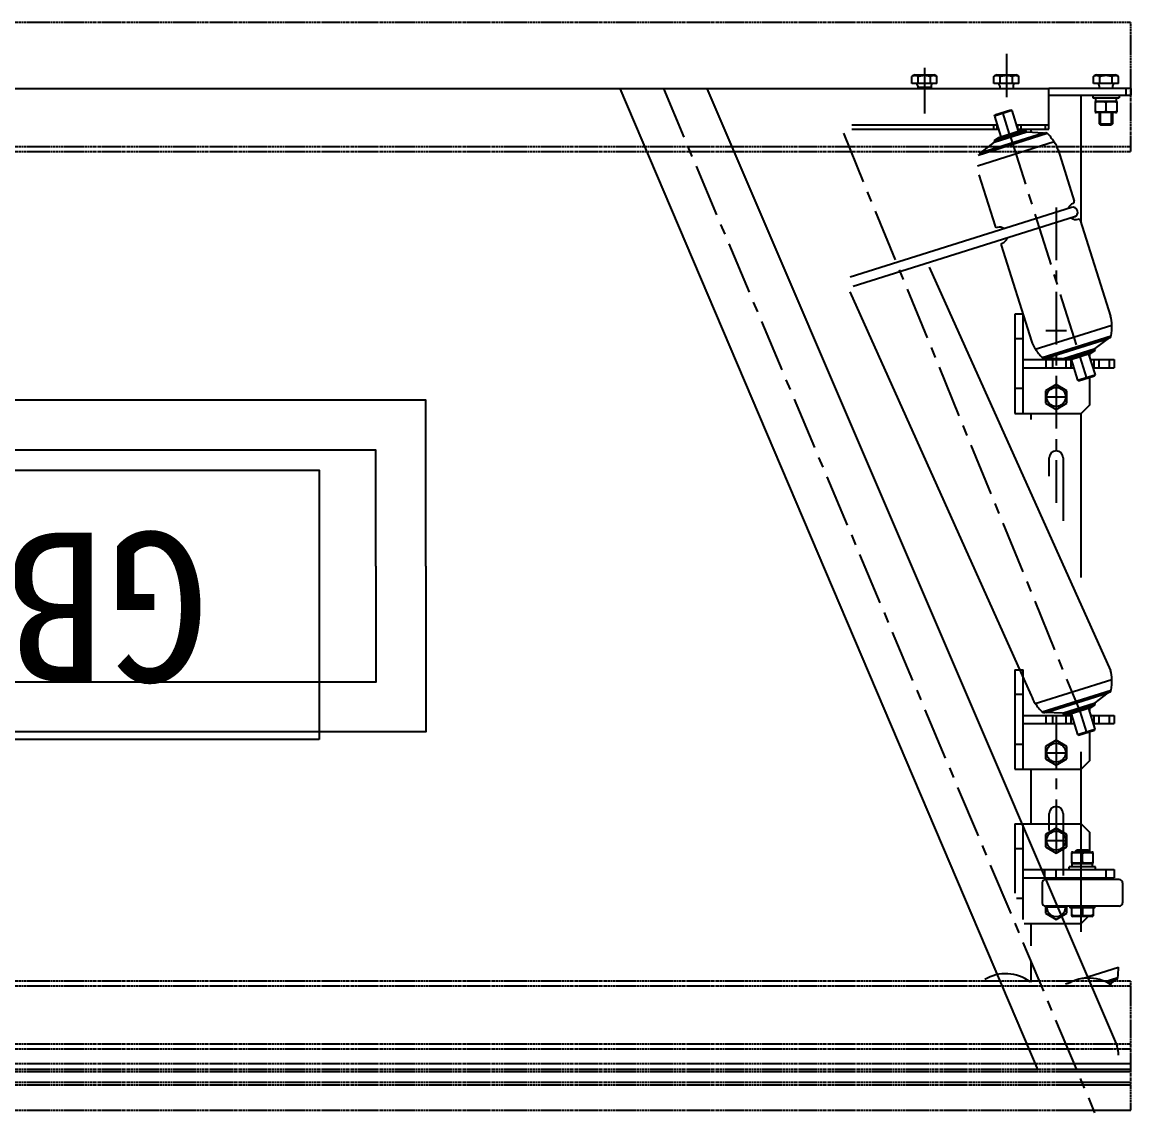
# Model space of a CAD drawing. Header units: millimetres. Extents: x 2509 to 128734, y 2492 to 91667.
# Drawn here: x 41755 to 42423, y 73228 to 73886 of the extents above; entities that cross this region are included whole.
import ezdxf

# ---------------------------------------------------------------- set-up
doc = ezdxf.new("R2010")
doc.units = ezdxf.units.MM
doc.linetypes.add('CENTER', pattern=[50.8, 31.75, -6.35, 6.35, -6.35])
doc.linetypes.add('PHANTOM', pattern=[2.5, 1.25, -0.25, 0.25, -0.25, 0.25, -0.25])
for name, color, linetype in [('DEFAULT_3', 7, 'PHANTOM'), ('GA-02_DXF_CONTINUOUS_LINE', 7, 'Continuous'), ('GB-T6728-200DXF_CONTINUOUS_LINE', 7, 'Continuous'), ('GB_5783_BOLT_M8_25_DXF_AXIS', 7, 'Continuous'), ('GB_5783_BOLTDXF_CONTINUOUS_LINE', 7, 'Continuous'), ('GB_6170_NUT_DXF_CONTINUOUS_LINE', 7, 'Continuous'), ('GB_93_GROWERDXF_CONTINUOUS_LINE', 7, 'Continuous'), ('GB_97X_FLAT_DXF_CONTINUOUS_LINE', 7, 'Continuous'), ('HEX_SHAFT_01DXF_CONTINUOUS_LINE', 7, 'Continuous'), ('HEX_SHAFT_05DXF_CONTINUOUS_LINE', 7, 'Continuous'), ('KGA12F2220E-DXF_CONTINUOUS_LINE', 7, 'Continuous'), ('KGA12J2018E-00-00-00-01DXF_AXIS', 7, 'Continuous'), ('KGA12J2018E-01-00-00-00DXF_AXIS', 7, 'Continuous'), ('KGA12J2018E-DXF_CONTINUOUS_LINE', 7, 'Continuous'), ('NA1-01160_DXF_AXIS', 7, 'Continuous'), ('NA1-01160_DXF_CONTINUOUS_LINE', 7, 'Continuous'), ('NA2-04490_DXF_AXIS', 7, 'Continuous'), ('NA2-04490_DXF_CONTINUOUS_LINE', 7, 'Continuous'), ('NA2-07950_DXF_CONTINUOUS_LINE', 7, 'Continuous'), ('NA2-07950A_DXF_AXIS', 7, 'Continuous'), ('ODAI_DXF_CONTINUOUS_LINE', 7, 'Continuous'), ('TY-HCLJB-01_DXF_CONTINUOUS_LINE', 7, 'Continuous'), ('X5-01_DXF_CONTINUOUS_LINE', 7, 'Continuous'), ('X5-02_DXF_CONTINUOUS_LINE', 7, 'Continuous'), ('规划设计-方案设计-文字标识', 255, 'Continuous'), ('规划设计-立库系统-编码', 255, 'Continuous')]:
    doc.layers.add(name, color=color, linetype=linetype)
doc.styles.add('宋体', font='', dxfattribs={"width": 0.8, "height": 4})
doc.styles.get('宋体').set_extended_font_data('SimSun')

# ---------------------------------------------------------------- blocks, each defined once
blk = doc.blocks.new('*U158')
at = {"color": 5}
blk.add_lwpolyline([(22725.23, 4389.11), (23239.93, 4389.11), (23239.93, 4226.88), (22725.23, 4226.88)], close=True, dxfattribs=at)
at = {"layer": 'DEFAULT_3', "color": 0, "linetype": 'PHANTOM'}
for p, q in [((22276.84, 4612.64), (22235.94, 4612.64)), ((22235.94, 4612.64), (22235.94, 4597.39)), ((22276.84, 4597.39), (22235.94, 4597.39)), ((22235.94, 4597.09), (22235.94, 4534.64)), ((22276.84, 4595.89), (22235.94, 4595.89)), ((22276.84, 4589.39), (22235.94, 4589.39)), ((22276.84, 4587.89), (22235.94, 4587.89)), ((22276.84, 4584.64), (22235.94, 4584.64)), ((22239.61, 4575.64), (22235.94, 4575.64)), ((22235.94, 4034.64), (22235.94, 4031.64)), ((24035.94, 4034.64), (22235.94, 4034.64)), ((22235.94, 4031.64), (22235.94, 3956.64)), ((24035.94, 4031.64), (22235.94, 4031.64)), ((24035.94, 3956.64), (22235.94, 3956.64))]:
    blk.add_line(p, q, dxfattribs=at)
at = {"layer": 'DEFAULT_3', "color": 8, "linetype": 'PHANTOM'}
for p, q in [((24035.94, 4612.64), (22235.94, 4612.64)), ((24035.94, 4597.39), (22235.94, 4597.39)), ((24035.94, 4595.89), (22235.94, 4595.89)), ((24035.94, 4589.39), (22235.94, 4589.39)), ((24035.94, 4587.89), (22235.94, 4587.89)), ((24035.94, 4584.64), (22235.94, 4584.64)), ((24035.94, 4575.64), (22235.94, 4575.64)), ((24035.94, 4572.64), (22235.94, 4572.64)), ((24035.94, 4537.64), (22235.94, 4537.64)), ((24035.94, 4534.64), (22235.94, 4534.64))]:
    blk.add_line(p, q, dxfattribs=at)
at = {"layer": 'GA-02_DXF_CONTINUOUS_LINE', "color": 0, "linetype": 'Continuous'}
for p, q in [((22257.84, 4490.64), (22257.64, 4490.44)), ((22257.64, 4489.84), (22257.64, 4490.44)), ((22257.64, 4490.44), (22272.64, 4490.44)), ((22257.84, 4490.64), (22258.64, 4490.64)), ((22259.02, 4490.64), (22264.76, 4490.64)), ((22265.52, 4490.64), (22271.26, 4490.64)), ((22271.64, 4490.64), (22272.44, 4490.64)), ((22272.44, 4490.64), (22272.64, 4490.44)), ((22272.64, 4489.84), (22272.64, 4490.44)), ((22240.89, 4475.64), (22240.89, 4487.64)), ((22242.89, 4489.64), (22287.39, 4489.64)), ((22257.64, 4489.84), (22257.44, 4489.64)), ((22272.64, 4489.84), (22257.64, 4489.84)), ((22272.64, 4489.84), (22272.84, 4489.64)), ((22289.39, 4475.64), (22289.39, 4487.64)), ((22242.89, 4473.64), (22287.39, 4473.64)), ((22257.64, 4473.44), (22257.44, 4473.64)), ((22257.64, 4472.84), (22257.64, 4473.44)), ((22272.64, 4473.44), (22257.64, 4473.44)), ((22257.84, 4472.64), (22257.64, 4472.84)), ((22257.64, 4472.84), (22272.64, 4472.84)), ((22272.44, 4472.64), (22272.64, 4472.84)), ((22272.64, 4473.44), (22272.84, 4473.64)), ((22272.64, 4472.84), (22272.64, 4473.44))]:
    blk.add_line(p, q, dxfattribs=at)
for centre, radius, start, end in [((22261.44, 4557.3), 24.25, 232.58185, 301.43359), ((22311.37, 4554.68), 24.25, 232.58185, 301.43359), ((22242.89, 4487.64), 2, 90, 180), ((22287.39, 4487.64), 2, 0, 90), ((22242.89, 4475.64), 2, 180, 270), ((22287.39, 4475.64), 2, 270, 0)]:
    blk.add_arc(centre, radius, start, end, dxfattribs=at)
at = {"layer": 'GB-T6728-200DXF_CONTINUOUS_LINE', "color": 0, "linetype": 'Continuous'}
for p, q in [((22295.94, 4535.46), (22295.94, 4523.38)), ((22295.94, 4513.54), (22295.94, 4500.14)), ((22265.94, 4505.23), (22265.94, 4396.64)), ((22276.69, 4433.89), (22276.69, 4471.12)), ((22285.19, 4444.15), (22285.19, 4433.89)), ((22265.94, 4440.14), (22265.94, 4407.14)), ((22295.94, 4440.14), (22295.94, 4407.14)), ((22265.94, 4291.43), (22265.94, 4192.64)), ((22276.69, 4219.39), (22276.69, 4257.32)), ((22285.19, 4230.35), (22285.19, 4219.39)), ((22295.94, 4196.24), (22295.94, 4192.64)), ((22265.94, 4077.63), (22265.94, 4000.64)), ((22295.94, 4022.96), (22295.94, 4021.14)), ((22285.35, 4000.64), (22268.41, 4000.64))]:
    blk.add_line(p, q, dxfattribs=at)
for centre in [(22280.94, 4433.89), (22280.94, 4219.39)]:
    blk.add_arc(centre, 4.25, 180, 0, dxfattribs=at)
at = {"layer": 'GB_5783_BOLT_M8_25_DXF_AXIS', "color": 0, "linetype": 'CENTER'}
blk.add_line((22310.94, 3975.84), (22310.94, 4001.87), dxfattribs=at)
at = {"layer": 'GB_5783_BOLTDXF_CONTINUOUS_LINE', "color": 0, "linetype": 'Continuous'}
for p, q in [((22280.94, 4497.65), (22274.44, 4493.9)), ((22287.44, 4493.9), (22280.94, 4497.65)), ((22258.64, 4490.64), (22258.64, 4495.6)), ((22259.02, 4490.64), (22258.64, 4490.64)), ((22259.41, 4495.94), (22270.88, 4495.94)), ((22265.52, 4490.64), (22264.76, 4490.64)), ((22265.14, 4490.64), (22265.14, 4494.92)), ((22271.64, 4490.64), (22271.26, 4490.64)), ((22271.64, 4490.64), (22271.64, 4495.6)), ((22274.44, 4493.9), (22274.44, 4489.64)), ((22287.44, 4489.64), (22287.44, 4493.9)), ((22261.14, 4457.14), (22261.14, 4456.32)), ((22261.82, 4455.64), (22261.82, 4457.14)), ((22268.46, 4455.64), (22268.46, 4457.14)), ((22269.14, 4457.14), (22269.14, 4456.32)), ((22280.94, 4457.65), (22274.44, 4453.9)), ((22287.44, 4453.9), (22280.94, 4457.65)), ((22261.14, 4456.32), (22261.82, 4455.64)), ((22269.14, 4456.32), (22261.14, 4456.32)), ((22268.46, 4455.64), (22261.82, 4455.64)), ((22268.46, 4455.64), (22261.82, 4455.64)), ((22269.14, 4456.32), (22268.46, 4455.64)), ((22274.44, 4453.9), (22274.44, 4446.39)), ((22287.44, 4446.39), (22287.44, 4453.9)), ((22274.44, 4446.39), (22280.94, 4442.64)), ((22280.94, 4442.64), (22287.44, 4446.39)), ((22280.94, 4404.65), (22274.44, 4400.9)), ((22287.44, 4400.9), (22280.94, 4404.65)), ((22274.44, 4400.9), (22274.44, 4393.39)), ((22287.44, 4393.39), (22287.44, 4400.9)), ((22274.44, 4393.39), (22280.94, 4389.64)), ((22280.94, 4389.64), (22287.44, 4393.39)), ((22280.94, 4190.15), (22274.44, 4186.4)), ((22287.44, 4186.4), (22280.94, 4190.15)), ((22274.44, 4186.4), (22274.44, 4178.89)), ((22287.44, 4178.89), (22287.44, 4186.4)), ((22274.44, 4178.89), (22280.94, 4175.14)), ((22280.94, 4175.14), (22287.44, 4178.89)), ((22246.94, 4017.97), (22247.62, 4018.64)), ((22246.94, 4011.14), (22246.94, 4017.97)), ((22254.94, 4017.97), (22246.94, 4017.97)), ((22247.62, 4018.64), (22247.62, 4011.14)), ((22247.62, 4018.64), (22254.26, 4018.64)), ((22254.26, 4018.64), (22247.62, 4018.64)), ((22254.26, 4018.64), (22254.26, 4011.14)), ((22254.94, 4017.97), (22254.26, 4018.64)), ((22254.94, 4011.14), (22254.94, 4017.97)), ((22246.94, 3995.08), (22246.94, 3996.64)), ((22254.94, 3995.08), (22254.94, 3996.64)), ((22306.94, 3995.08), (22306.94, 3996.64)), ((22314.94, 3995.08), (22314.94, 3996.64)), ((22356.35, 3995.08), (22356.35, 3996.64)), ((22356.35, 3996.14), (22364.35, 3996.14)), ((22357.03, 3996.64), (22357.03, 3996.14)), ((22363.67, 3996.64), (22363.67, 3996.14)), ((22364.35, 3995.08), (22364.35, 3996.64)), ((22243.43, 3993.64), (22243.43, 3989.37)), ((22243.43, 3993.64), (22258.45, 3993.64)), ((22247.19, 3993.64), (22247.19, 3989.37)), ((22254.69, 3993.64), (22254.69, 3989.37)), ((22258.45, 3993.64), (22258.45, 3989.37)), ((22303.43, 3993.64), (22303.43, 3989.37)), ((22303.43, 3993.64), (22318.45, 3993.64)), ((22307.19, 3993.64), (22307.19, 3989.37)), ((22314.69, 3993.64), (22314.69, 3989.37)), ((22318.45, 3993.64), (22318.45, 3989.37)), ((22352.84, 3993.64), (22352.84, 3989.37)), ((22352.84, 3993.64), (22367.86, 3993.64)), ((22356.6, 3993.64), (22356.6, 3989.37)), ((22364.1, 3993.64), (22364.1, 3989.37)), ((22367.86, 3993.64), (22367.86, 3989.37)), ((22256.68, 3988.34), (22245.21, 3988.34)), ((22316.68, 3988.34), (22305.21, 3988.34)), ((22366.08, 3988.34), (22354.61, 3988.34))]:
    blk.add_line(p, q, dxfattribs=at)
for centre in [(22280.94, 4450.14), (22280.94, 4397.14), (22280.94, 4182.64)]:
    blk.add_circle(centre, 5.74, dxfattribs=at)
for centre, radius, start, end in [((22261.42, 4490.41), 5.89, 110, 118.17149), ((22268.86, 4490.41), 5.89, 61.82851, 70), ((22280.94, 4490.14), 5.74, 354.99755, 185.00245), ((22247.22, 3993.88), 5.89, 230, 250), ((22245.41, 3991.72), 3.07, 229.99502, 232.29695), ((22245.46, 3995.08), 1.49, 285.02611, 0), ((22256.43, 3995.08), 1.49, 180, 254.97389), ((22254.66, 3993.88), 5.89, 290, 310), ((22307.22, 3993.88), 5.89, 230, 250), ((22305.41, 3991.72), 3.07, 229.99502, 232.29695), ((22305.46, 3995.08), 1.49, 285.02611, 0), ((22316.43, 3995.08), 1.49, 180, 254.97389), ((22314.66, 3993.88), 5.89, 290, 310), ((22356.63, 3993.88), 5.89, 230, 250), ((22354.82, 3991.72), 3.07, 229.99502, 232.29695), ((22354.86, 3995.08), 1.49, 285.02611, 0), ((22365.83, 3995.08), 1.49, 180, 254.97389), ((22364.07, 3993.88), 5.89, 290, 310)]:
    blk.add_arc(centre, radius, start, end, dxfattribs=at)
for points, knots in [([(22258.64, 4494.92), (22259.64, 4495.4), (22261.89, 4495.8), (22264.14, 4495.4), (22265.14, 4494.92)], [0, 0, 0, 0, 0.499997, 1, 1, 1, 1]), ([(22265.14, 4494.92), (22266.14, 4495.4), (22268.39, 4495.8), (22270.64, 4495.4), (22271.64, 4494.92)], [0, 0, 0, 0, 0.500002, 1, 1, 1, 1]), ([(22247.19, 3989.37), (22246.92, 3989.15), (22246.34, 3988.81), (22245.36, 3988.64), (22244.39, 3988.77), (22243.8, 3989.08), (22243.53, 3989.29)], [0, 0, 0, 0, 0.262608, 0.502486, 0.741355, 1, 1, 1, 1]), ([(22254.69, 3989.37), (22254.1, 3989.12), (22252.86, 3988.78), (22250.94, 3988.64), (22249.02, 3988.78), (22247.78, 3989.12), (22247.19, 3989.37)], [0, 0, 0, 0, 0.249889, 0.499997, 0.750107, 1, 1, 1, 1]), ([(22258.45, 3989.37), (22258.18, 3989.14), (22257.57, 3988.79), (22256.57, 3988.64), (22255.57, 3988.79), (22254.96, 3989.14), (22254.69, 3989.37)], [0, 0, 0, 0, 0.261279, 0.499999, 0.73872, 1, 1, 1, 1]), ([(22307.19, 3989.37), (22306.92, 3989.15), (22306.34, 3988.81), (22305.36, 3988.64), (22304.39, 3988.77), (22303.8, 3989.08), (22303.53, 3989.29)], [0, 0, 0, 0, 0.262608, 0.502486, 0.741355, 1, 1, 1, 1]), ([(22314.69, 3989.37), (22314.1, 3989.12), (22312.86, 3988.78), (22310.94, 3988.64), (22309.02, 3988.78), (22307.78, 3989.12), (22307.19, 3989.37)], [0, 0, 0, 0, 0.249889, 0.499997, 0.750107, 1, 1, 1, 1]), ([(22318.45, 3989.37), (22318.18, 3989.14), (22317.57, 3988.79), (22316.57, 3988.64), (22315.57, 3988.79), (22314.96, 3989.14), (22314.69, 3989.37)], [0, 0, 0, 0, 0.261279, 0.499999, 0.73872, 1, 1, 1, 1]), ([(22356.6, 3989.37), (22356.33, 3989.15), (22355.75, 3988.81), (22354.77, 3988.64), (22353.8, 3988.77), (22353.21, 3989.08), (22352.94, 3989.29)], [0, 0, 0, 0, 0.262608, 0.502486, 0.741355, 1, 1, 1, 1]), ([(22364.1, 3989.37), (22363.51, 3989.12), (22362.27, 3988.78), (22360.35, 3988.64), (22358.43, 3988.78), (22357.19, 3989.12), (22356.6, 3989.37)], [0, 0, 0, 0, 0.249889, 0.499997, 0.750107, 1, 1, 1, 1]), ([(22367.86, 3989.37), (22367.58, 3989.14), (22366.98, 3988.79), (22365.98, 3988.64), (22364.98, 3988.79), (22364.37, 3989.14), (22364.1, 3989.37)], [0, 0, 0, 0, 0.261279, 0.499999, 0.73872, 1, 1, 1, 1])]:
    blk.add_open_spline(points, degree=3, knots=knots, dxfattribs=at)
at = {"layer": 'GB_6170_NUT_DXF_CONTINUOUS_LINE', "color": 0, "linetype": 'Continuous'}
for p, q in [((22258.64, 4463.81), (22258.64, 4457.28)), ((22271.64, 4457.28), (22271.64, 4463.81)), ((22270.94, 4457.14), (22259.34, 4457.14)), ((22265.14, 4463.32), (22265.14, 4457.77)), ((22244.44, 4004.48), (22244.44, 4011.01)), ((22245.14, 4011.14), (22256.74, 4011.14)), ((22250.94, 4004.97), (22250.94, 4010.52)), ((22257.44, 4004.48), (22257.44, 4011.01))]:
    blk.add_line(p, q, dxfattribs=at)
for centre, start, end in [((22259.65, 4460.45), 95, 106.78453), ((22270.63, 4460.45), 73.21547, 85), ((22259.65, 4460.64), 253.21405, 265), ((22270.63, 4460.64), 275, 286.78595), ((22245.45, 4007.65), 95, 106.78595), ((22256.43, 4007.65), 73.21405, 85), ((22245.45, 4007.84), 253.21547, 265), ((22256.43, 4007.84), 275, 286.78453)]:
    blk.add_arc(centre, 3.51, start, end, dxfattribs=at)
for points, knots in [([(22258.64, 4463.32), (22259.15, 4463.53), (22260.24, 4463.76), (22261.89, 4463.83), (22263.54, 4463.76), (22264.63, 4463.53), (22265.14, 4463.32)], [0, 0, 0, 0, 0.250649, 0.499999, 0.749349, 1, 1, 1, 1]), ([(22265.14, 4463.32), (22265.65, 4463.53), (22266.74, 4463.76), (22268.39, 4463.83), (22270.04, 4463.76), (22271.13, 4463.53), (22271.64, 4463.32)], [0, 0, 0, 0, 0.250652, 0.500002, 0.749352, 1, 1, 1, 1]), ([(22265.14, 4457.77), (22264.63, 4457.56), (22263.54, 4457.33), (22261.89, 4457.25), (22260.24, 4457.33), (22259.15, 4457.56), (22258.64, 4457.77)], [0, 0, 0, 0, 0.250638, 0.49998, 0.74933, 1, 1, 1, 1]), ([(22271.64, 4457.77), (22271.13, 4457.56), (22270.04, 4457.33), (22268.39, 4457.25), (22266.74, 4457.33), (22265.65, 4457.56), (22265.14, 4457.77)], [0, 0, 0, 0, 0.25067, 0.50002, 0.749361, 1, 1, 1, 1]), ([(22244.44, 4010.52), (22244.95, 4010.73), (22246.04, 4010.96), (22247.69, 4011.03), (22249.34, 4010.96), (22250.43, 4010.73), (22250.94, 4010.52)], [0, 0, 0, 0, 0.25067, 0.50002, 0.749361, 1, 1, 1, 1]), ([(22250.94, 4010.52), (22251.45, 4010.73), (22252.54, 4010.96), (22254.19, 4011.03), (22255.84, 4010.96), (22256.93, 4010.73), (22257.44, 4010.52)], [0, 0, 0, 0, 0.250638, 0.49998, 0.74933, 1, 1, 1, 1]), ([(22250.94, 4004.97), (22250.43, 4004.76), (22249.34, 4004.53), (22247.69, 4004.45), (22246.04, 4004.53), (22244.95, 4004.76), (22244.44, 4004.97)], [0, 0, 0, 0, 0.250652, 0.500002, 0.749352, 1, 1, 1, 1]), ([(22257.44, 4004.97), (22256.93, 4004.76), (22255.84, 4004.53), (22254.19, 4004.45), (22252.54, 4004.53), (22251.45, 4004.76), (22250.94, 4004.97)], [0, 0, 0, 0, 0.250649, 0.499999, 0.749349, 1, 1, 1, 1])]:
    blk.add_open_spline(points, degree=3, knots=knots, dxfattribs=at)
at = {"layer": 'GB_93_GROWERDXF_CONTINUOUS_LINE', "color": 0, "linetype": 'Continuous'}
for p, q in [((22258.99, 4466.04), (22258.99, 4463.94)), ((22271.29, 4463.94), (22258.99, 4463.94)), ((22244.79, 4002.24), (22244.79, 4004.34)), ((22257.09, 4004.34), (22244.79, 4004.34))]:
    blk.add_line(p, q, dxfattribs=at)
at = {"layer": 'GB_93_GROWERDXF_CONTINUOUS_LINE', "color": 0, "linetype": 'Continuous', "extrusion": (0, 0, -1)}
for centre, start_param, end_param in [((22265.14, 4466.04), 1.570796, 1.76924), ((22265.14, 4463.94), 1.472062, 1.570796), ((22250.94, 4004.34), 1.570796, 1.76924), ((22250.94, 4002.24), 1.472062, 1.570796)]:
    blk.add_ellipse(centre, major_axis=(0, 10.65), ratio=0.57735, start_param=start_param, end_param=end_param, dxfattribs=at)
at = {"layer": 'GB_97X_FLAT_DXF_CONTINUOUS_LINE', "color": 0, "linetype": 'Continuous'}
for p, q in [((22257.14, 4467.64), (22257.14, 4466.04)), ((22257.14, 4466.04), (22273.14, 4466.04)), ((22273.14, 4467.64), (22273.14, 4466.04)), ((22242.94, 4000.64), (22242.94, 4002.24)), ((22258.94, 4002.24), (22242.94, 4002.24)), ((22258.94, 4000.64), (22258.94, 4002.24))]:
    blk.add_line(p, q, dxfattribs=at)
at = {"layer": 'HEX_SHAFT_01DXF_CONTINUOUS_LINE', "color": 0, "linetype": 'Continuous'}
for p, q in [((22268, 4172.56), (22257.51, 4169.25)), ((22257.51, 4169.25), (22257.84, 4169.88)), ((22267.38, 4172.89), (22257.84, 4169.88)), ((22266.68, 4158.45), (22262.61, 4171.38)), ((22268, 4172.56), (22267.38, 4172.89)), ((22271.93, 4160.1), (22268, 4172.56)), ((22261.44, 4156.8), (22257.51, 4169.25)), ((22309.03, 4024.09), (22313.1, 4011.15)), ((22318.2, 4013.28), (22314.27, 4025.74)), ((22307.71, 4009.98), (22303.78, 4022.43)), ((22307.71, 4009.98), (22318.2, 4013.28)), ((22307.71, 4009.98), (22308.34, 4009.65)), ((22308.34, 4009.65), (22317.87, 4012.66)), ((22318.2, 4013.28), (22317.87, 4012.66))]:
    blk.add_line(p, q, dxfattribs=at)
at = {"layer": 'HEX_SHAFT_05DXF_CONTINUOUS_LINE', "color": 0, "linetype": 'Continuous'}
for p, q in [((22268.04, 4386.23), (22257.55, 4382.92)), ((22257.55, 4382.92), (22257.88, 4383.55)), ((22267.42, 4386.56), (22257.88, 4383.55)), ((22266.72, 4372.12), (22262.65, 4385.05)), ((22268.04, 4386.23), (22267.42, 4386.56)), ((22271.97, 4373.78), (22268.04, 4386.23)), ((22261.48, 4370.47), (22257.55, 4382.92))]:
    blk.add_line(p, q, dxfattribs=at)
at = {"layer": 'KGA12F2220E-DXF_CONTINUOUS_LINE', "color": 0, "linetype": 'Continuous'}
for p, q in [((22261.74, 4495.94), (22265.94, 4500.14)), ((22300.16, 4500.14), (22265.94, 4500.14)), ((22300.94, 4472.64), (22300.94, 4497.68)), ((22300.94, 4485.14), (22304.89, 4485.14)), ((22305.94, 4440.14), (22305.94, 4481.81)), ((22245.94, 4467.64), (22245.94, 4472.64)), ((22300.94, 4472.64), (22245.94, 4472.64)), ((22250.94, 4467.64), (22250.94, 4472.64)), ((22280.94, 4472.64), (22280.94, 4467.64)), ((22287.7, 4472.64), (22287.7, 4467.64)), ((22300.94, 4467.64), (22300.94, 4472.64)), ((22300.94, 4467.64), (22245.94, 4467.64)), ((22300.94, 4440.14), (22300.94, 4467.64)), ((22260.94, 4445.14), (22260.94, 4457.14)), ((22300.94, 4455.14), (22305.94, 4455.14)), ((22265.94, 4440.14), (22260.94, 4445.14)), ((22305.94, 4440.14), (22265.94, 4440.14)), ((22260.94, 4402.14), (22265.94, 4407.14)), ((22305.94, 4407.14), (22265.94, 4407.14)), ((22300.94, 4379.64), (22300.94, 4407.14)), ((22305.94, 4347.14), (22305.94, 4407.14)), ((22260.94, 4384.52), (22260.94, 4402.14)), ((22300.94, 4392.14), (22305.94, 4392.14)), ((22245.94, 4374.64), (22245.94, 4379.64)), ((22258.58, 4379.64), (22245.94, 4379.64)), ((22248.94, 4374.64), (22248.94, 4379.64)), ((22255.14, 4374.64), (22255.14, 4379.64)), ((22258.14, 4374.64), (22258.14, 4379.64)), ((22300.94, 4379.64), (22270.12, 4379.64)), ((22272.14, 4374.64), (22272.14, 4379.64)), ((22275.14, 4374.64), (22275.14, 4379.64)), ((22282.94, 4379.64), (22282.94, 4374.64)), ((22286.99, 4379.64), (22286.99, 4374.64)), ((22300.94, 4374.64), (22300.94, 4379.64)), ((22260.16, 4374.64), (22245.94, 4374.64)), ((22257.56, 4367.93), (22276.63, 4373.94)), ((22257.66, 4368.24), (22276.37, 4374.13)), ((22257.71, 4367.46), (22276.78, 4373.47)), ((22260.34, 4370.11), (22273.1, 4374.13)), ((22260.94, 4370.3), (22260.94, 4372.17)), ((22300.94, 4374.64), (22271.69, 4374.64)), ((22276.37, 4374.13), (22273.1, 4374.13)), ((22276.37, 4374.13), (22276.63, 4373.94)), ((22276.78, 4373.47), (22276.63, 4373.94)), ((22276.65, 4373.22), (22276.78, 4373.47)), ((22300.94, 4347.14), (22300.94, 4374.64)), ((22257.66, 4368.24), (22257.56, 4367.93)), ((22257.71, 4367.46), (22257.56, 4367.93)), ((22257.66, 4368.24), (22260.34, 4370.11)), ((22257.96, 4367.33), (22257.71, 4367.46)), ((22300.94, 4362.14), (22305.94, 4362.14)), ((22305.94, 4347.14), (22300.81, 4347.14)), ((22260.94, 4187.64), (22265.94, 4192.64)), ((22305.94, 4192.64), (22265.94, 4192.64)), ((22300.94, 4165.14), (22300.94, 4192.64)), ((22305.94, 4132.64), (22305.94, 4192.64)), ((22260.94, 4170.86), (22260.94, 4187.64)), ((22300.94, 4177.64), (22305.94, 4177.64)), ((22245.94, 4160.14), (22245.94, 4165.14)), ((22258.81, 4165.14), (22245.94, 4165.14)), ((22248.94, 4160.14), (22248.94, 4165.14)), ((22255.14, 4160.14), (22255.14, 4165.14)), ((22258.14, 4160.14), (22258.14, 4165.14)), ((22300.94, 4165.14), (22270.34, 4165.14)), ((22272.14, 4160.14), (22272.14, 4165.14)), ((22275.14, 4160.14), (22275.14, 4165.14)), ((22282.94, 4165.14), (22282.94, 4160.14)), ((22286.99, 4165.14), (22286.99, 4160.14)), ((22300.94, 4160.14), (22300.94, 4165.14)), ((22260.38, 4160.14), (22245.94, 4160.14)), ((22257.52, 4154.26), (22276.19, 4160.14)), ((22257.62, 4154.57), (22275.33, 4160.14)), ((22257.62, 4154.57), (22260.3, 4156.44)), ((22257.67, 4153.79), (22276.74, 4159.8)), ((22260.3, 4156.44), (22272.13, 4160.17)), ((22260.94, 4156.64), (22260.94, 4158.37)), ((22272.06, 4160.14), (22271.92, 4160.14)), ((22300.94, 4160.14), (22272.14, 4160.14)), ((22276.61, 4159.55), (22276.74, 4159.8)), ((22276.74, 4159.8), (22276.63, 4160.14)), ((22300.94, 4132.92), (22300.94, 4160.14)), ((22257.62, 4154.57), (22257.52, 4154.26)), ((22257.67, 4153.79), (22257.52, 4154.26)), ((22257.92, 4153.65), (22257.67, 4153.79)), ((22300.94, 4147.64), (22305.94, 4147.64)), ((22301.03, 4132.64), (22305.94, 4132.64)), ((22318.04, 4028.75), (22298.97, 4022.74)), ((22299.1, 4022.99), (22298.97, 4022.74)), ((22298.97, 4022.74), (22299.12, 4022.27)), ((22318.19, 4028.28), (22299.12, 4022.27)), ((22318.09, 4027.97), (22299.38, 4022.07)), ((22315.41, 4026.1), (22302.65, 4022.07)), ((22318.09, 4027.97), (22315.41, 4026.1)), ((22317.79, 4028.88), (22318.04, 4028.75)), ((22318.04, 4028.75), (22318.19, 4028.28)), ((22318.09, 4027.97), (22318.19, 4028.28)), ((22299.38, 4022.07), (22299.12, 4022.27)), ((22299.38, 4022.07), (22302.65, 4022.07))]:
    blk.add_line(p, q, dxfattribs=at)
at = {"layer": 'KGA12J2018E-00-00-00-01DXF_AXIS', "color": 0, "linetype": 'CENTER'}
blk.add_line((22360.35, 3984.14), (22360.35, 4011.64), dxfattribs=at)
at = {"layer": 'KGA12J2018E-01-00-00-00DXF_AXIS', "color": 0, "linetype": 'Continuous'}
for p, q in [((22287.19, 4490.14), (22274.69, 4490.14)), ((22287.19, 4450.14), (22274.69, 4450.14)), ((22287.19, 4397.14), (22274.69, 4397.14)), ((22287.19, 4182.64), (22274.69, 4182.64)), ((22287.19, 4142.64), (22274.69, 4142.64))]:
    blk.add_line(p, q, dxfattribs=at)
at = {"layer": 'KGA12J2018E-01-00-00-00DXF_AXIS', "color": 0, "linetype": 'CENTER'}
for p, q in [((22280.94, 4374.64), (22280.94, 4460.89)), ((22280.94, 4068.39), (22280.94, 4246.39))]:
    blk.add_line(p, q, dxfattribs=at)
at = {"layer": 'KGA12J2018E-DXF_CONTINUOUS_LINE', "color": 0, "linetype": 'Continuous'}
for p, q in [((22285.35, 4021.14), (22285.35, 4018.64)), ((22304.1, 4021.14), (22285.35, 4021.14)), ((22285.35, 4018.64), (22285.35, 3996.64)), ((22304.98, 4018.64), (22285.35, 4018.64)), ((22287.35, 4021.14), (22287.35, 4018.64)), ((22302.1, 4021.14), (22302.1, 4018.64)), ((22304.1, 4021.14), (22304.1, 4018.64)), ((22404.1, 4021.14), (22315.72, 4021.14)), ((22316.6, 4021.14), (22316.6, 4018.64)), ((22404.1, 4018.64), (22316.6, 4018.64)), ((22318.6, 4021.14), (22318.6, 4018.64)), ((23135.35, 3996.64), (22285.35, 3996.64))]:
    blk.add_line(p, q, dxfattribs=at)
at = {"layer": 'NA1-01160_DXF_AXIS', "color": 1, "linetype": 'CENTER'}
blk.add_line((22309.05, 4024.03), (22266.66, 4158.51), dxfattribs=at)
at = {"layer": 'NA1-01160_DXF_CONTINUOUS_LINE', "color": 0, "linetype": 'Continuous'}
for p, q in [((22293.55, 4153.88), (22247.29, 4139.3)), ((22314.1, 4091.15), (22295.9, 4148.93)), ((22266.42, 4076.12), (22248.21, 4133.9)), ((22327.5, 4048.64), (22317.71, 4079.71)), ((22279.81, 4033.61), (22270.02, 4064.68)), ((22328.42, 4043.24), (22282.16, 4028.66))]:
    blk.add_line(p, q, dxfattribs=at)
for centre, radius, start, end in [((22276.82, 4142.91), 20, 17.49278, 33.23333), ((22267.28, 4139.91), 20, 181.75223, 197.49278), ((22315.14, 4085.19), 5, 109.40299, 160.5936), ((22313.15, 4090.85), 1, 289.40299, 17.49278), ((22267.37, 4076.42), 1, 197.49278, 285.58257), ((22315.14, 4085.19), 5, 234.39196, 285.58257), ((22316.76, 4079.41), 1, 17.49278, 105.58257), ((22268.98, 4070.64), 5, 54.39196, 105.58257), ((22270.98, 4064.98), 1, 109.40299, 197.49278), ((22268.98, 4070.64), 5, 289.40299, 340.5936), ((22298.89, 4039.62), 20, 197.49278, 213.23333)]:
    blk.add_arc(centre, radius, start, end, dxfattribs=at)
at = {"layer": 'NA2-04490_DXF_AXIS', "color": 1, "linetype": 'CENTER'}
blk.add_line((22409.18, 4023.6), (22266.7, 4372.18), dxfattribs=at)
at = {"layer": 'NA2-04490_DXF_CONTINUOUS_LINE', "color": 0, "linetype": 'Continuous'}
for p, q in [((22293.59, 4367.55), (22247.33, 4352.97)), ((22405.22, 4119.33), (22295.94, 4362.6)), ((22357.53, 4104.3), (22248.25, 4347.57))]:
    blk.add_line(p, q, dxfattribs=at)
for centre, start, end in [((22276.86, 4356.59), 17.49278, 33.23333), ((22267.32, 4353.58), 181.75223, 197.49278)]:
    blk.add_arc(centre, 20, start, end, dxfattribs=at)
at = {"layer": 'NA2-07950_DXF_CONTINUOUS_LINE', "color": 0, "linetype": 'Continuous'}
for p, q in [((22543.89, 3996.64), (22292.07, 4588.67)), ((22491.46, 3996.64), (22244.25, 4574.07)), ((22265.13, 4533.34), (22243.33, 4526.47)), ((22275.31, 4536.54), (22272.18, 4535.56))]:
    blk.add_line(p, q, dxfattribs=at)
blk.add_arc((22263.32, 4580.08), 20, 181.75223, 197.49278, dxfattribs=at)
at = {"layer": 'NA2-07950A_DXF_AXIS', "color": 1, "linetype": 'CENTER'}
blk.add_line((22517.68, 3996.64), (22257.77, 4614.32), dxfattribs=at)
at = {"layer": 'ODAI_DXF_CONTINUOUS_LINE', "color": 0, "linetype": 'Continuous'}
for p, q in [((22269.99, 4074.1), (22403.32, 4116.12)), ((22271.79, 4068.38), (22405.12, 4110.4))]:
    blk.add_line(p, q, dxfattribs=at)
blk.add_arc((22270.89, 4071.24), 3, 107.49278, 287.49278, dxfattribs=at)
at = {"layer": 'TY-HCLJB-01_DXF_CONTINUOUS_LINE', "color": 0, "linetype": 'Continuous'}
for p, q in [((22235.94, 3996.64), (22235.94, 4000.64)), ((22285.35, 4000.64), (22235.94, 4000.64)), ((22235.94, 3996.64), (22285.35, 3996.64)), ((22238.94, 3996.64), (22238.94, 4000.64))]:
    blk.add_line(p, q, dxfattribs=at)
at = {"layer": 'X5-01_DXF_CONTINUOUS_LINE', "color": 0, "linetype": 'Continuous'}
for p, q in [((22243.85, 4532.92), (22251.31, 4535.27)), ((22244.34, 4533.9), (22243.85, 4532.92)), ((22244.34, 4533.9), (22250.29, 4535.77)), ((22289.46, 4372.54), (22247.85, 4359.42)), ((22288.5, 4373.05), (22248.35, 4360.4)), ((22288.5, 4373.05), (22289.46, 4372.54)), ((22248.35, 4360.4), (22247.85, 4359.42)), ((22289.42, 4158.87), (22247.81, 4145.75)), ((22288.46, 4159.38), (22248.31, 4146.73)), ((22288.46, 4159.38), (22289.42, 4158.87)), ((22248.31, 4146.73), (22247.81, 4145.75)), ((22327.9, 4036.79), (22286.29, 4023.67)), ((22327.4, 4035.81), (22287.25, 4023.16)), ((22287.25, 4023.16), (22286.29, 4023.67))]:
    blk.add_line(p, q, dxfattribs=at)
for centre, start, end in [((22271.42, 4528.05), 169.97384, 183.14801), ((22269.67, 4352.73), 31.83755, 45.01172), ((22275.42, 4354.55), 169.97384, 183.14801), ((22269.63, 4139.06), 31.83755, 45.01172), ((22275.38, 4140.88), 169.97384, 183.14801), ((22306.08, 4043.47), 211.83755, 225.01172)]:
    blk.add_arc(centre, 28, start, end, dxfattribs=at)
at = {"layer": 'X5-02_DXF_CONTINUOUS_LINE', "color": 0, "linetype": 'Continuous'}
for p, q in [((22248.46, 4536.82), (22245.5, 4534.55)), ((22245.5, 4534.55), (22249.94, 4535.95)), ((22245.5, 4534.55), (22245.58, 4534.29)), ((22287.18, 4372.93), (22249.5, 4361.05)), ((22277.13, 4373.37), (22257.48, 4367.18)), ((22277.13, 4373.37), (22287.18, 4372.93)), ((22287.18, 4372.93), (22287.26, 4372.66)), ((22257.48, 4367.18), (22249.5, 4361.05)), ((22249.5, 4361.05), (22249.59, 4360.79)), ((22287.14, 4159.26), (22249.46, 4147.38)), ((22277.09, 4159.7), (22257.44, 4153.5)), ((22277.09, 4159.7), (22287.14, 4159.26)), ((22287.14, 4159.26), (22287.22, 4158.99)), ((22257.44, 4153.5), (22249.46, 4147.38)), ((22249.46, 4147.38), (22249.55, 4147.12)), ((22326.25, 4035.15), (22288.58, 4023.28)), ((22318.27, 4029.03), (22326.25, 4035.15)), ((22288.58, 4023.28), (22288.49, 4023.55)), ((22298.62, 4022.84), (22288.58, 4023.28)), ((22318.27, 4029.03), (22298.62, 4022.84))]:
    blk.add_line(p, q, dxfattribs=at)
at = {"color": 0, "style": '宋体'}
blk.add_attdef('设备编号', (22791.68, 4264.42), '', height=90, dxfattribs=at)
blk = doc.blocks.new('*U162')
at = {"layer": '规划设计-立库系统-编码', "color": 3}
for p, q in [((0, 100), (30, 100)), ((656, 70), (686, 70)), ((0, -100), (30, -100))]:
    blk.add_line(p, q, dxfattribs=at)
for points in [[(0, 0), (0, 100), (656, 100), (656, 200), (1000, 0)], [(30, 0), (30, 70), (686, 70), (686, 152.56), (952.81, 0)], [(0, 0), (0, -100), (656, -100), (656, -200), (1000, 0)], [(30, 0), (30, -70), (686, -70), (686, -152.56), (952.81, 0)]]:
    blk.add_lwpolyline(points, dxfattribs=at)

msp = doc.modelspace()

# ---------------------------------------------------------------- block references
at = {"rotation": 180}
msp.add_blockref('*U158', (64658.82, 77842.466), dxfattribs=at).add_auto_attribs({'设备编号': 'GB0001'})
at = {"layer": '规划设计-方案设计-文字标识', "color": 3, "rotation": 180}
msp.add_blockref('*U162', (41997.88, 73557.821), dxfattribs=at)

doc.saveas('drawing.dxf')
